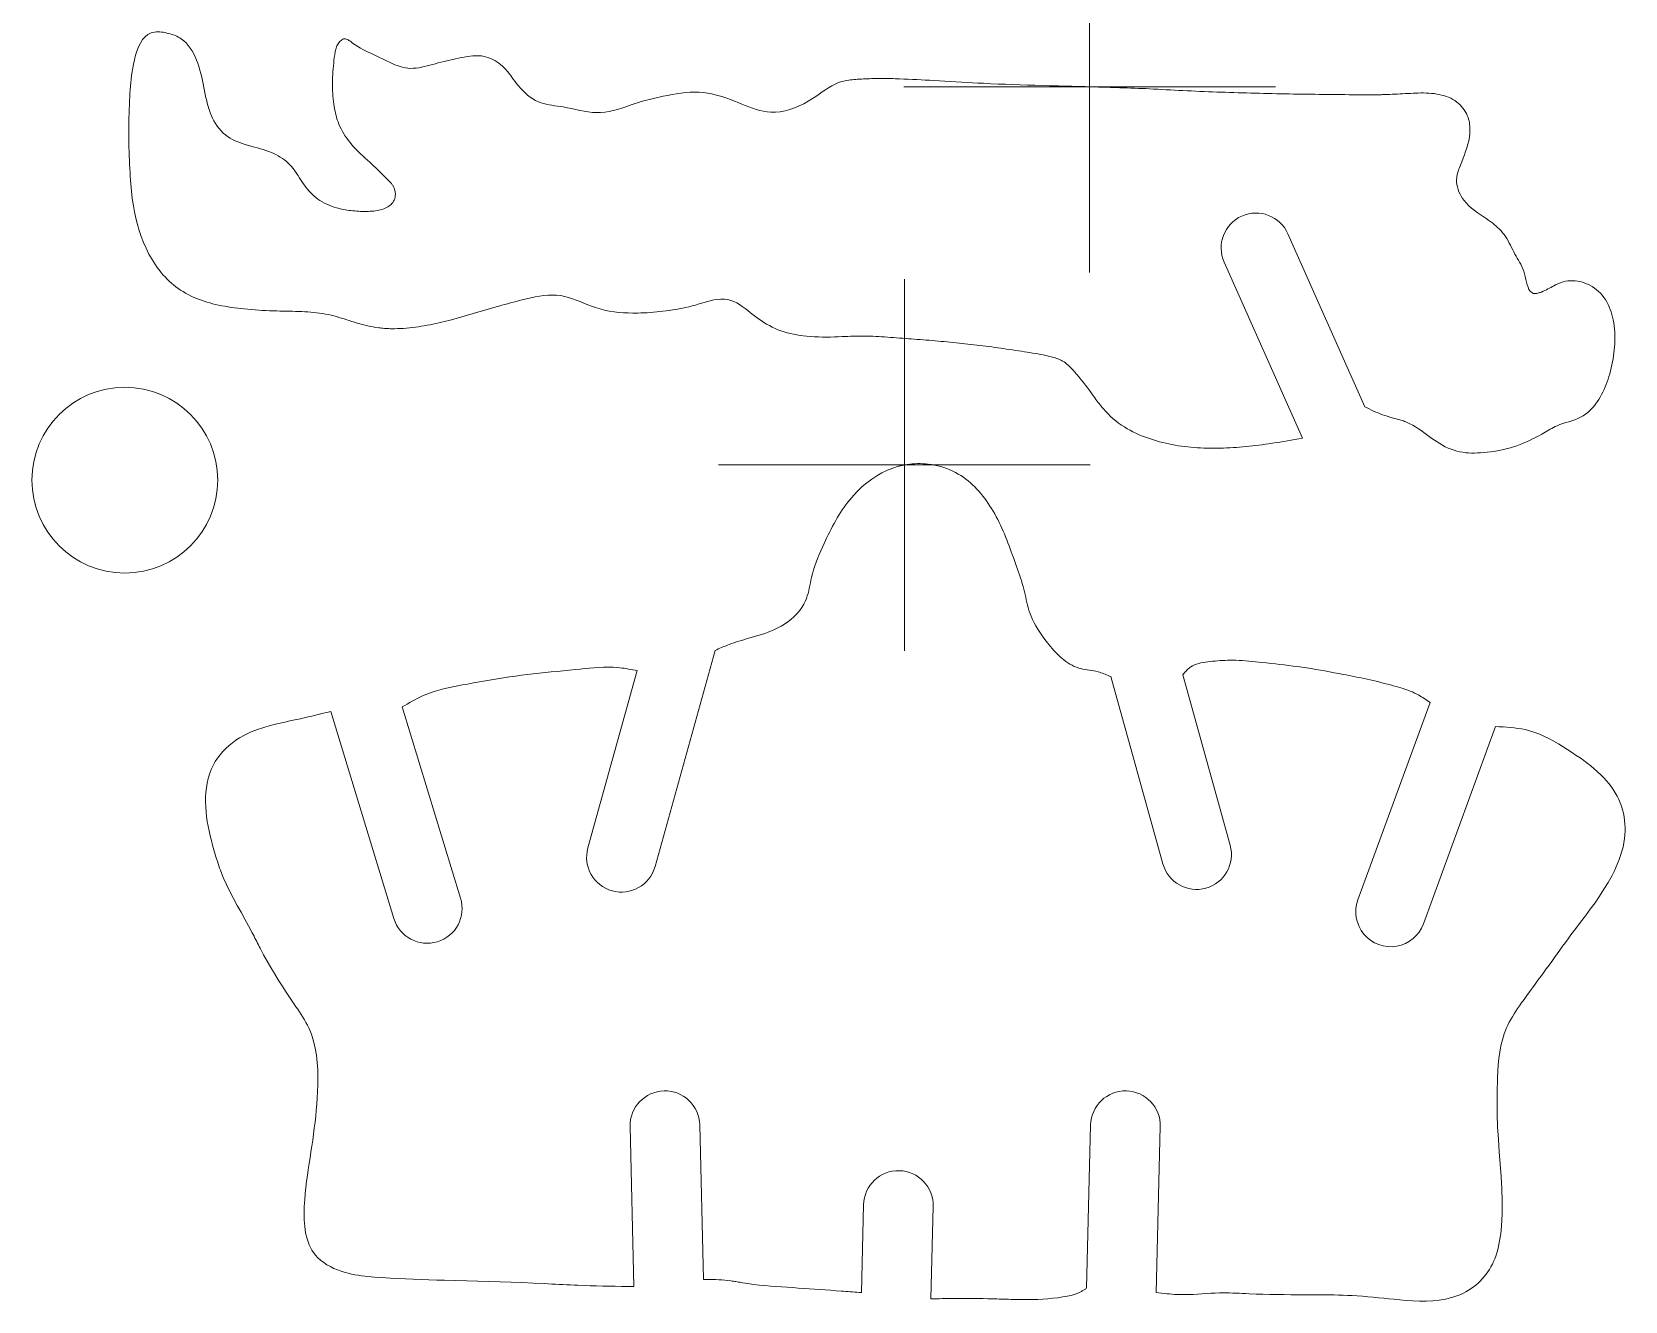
# Model space of a CAD drawing. Header units: millimetres. Extents: x -0.1 to 63, y 0 to 35.
# Drawn here: x 0.35 to 8.92, y 24.77 to 31.6 of the extents above; entities that cross this region are included whole.
import ezdxf

# ---------------------------------------------------------------- set-up
doc = ezdxf.new("R2010")
doc.units = ezdxf.units.MM
doc.header["$MEASUREMENT"] = 0
doc.header["$PDMODE"] = 2
for name, color, linetype, lineweight in [('layout3', 7, 'CONTINUOUS', 0), ('layout4', 7, 'CONTINUOUS', 0), ('screw', 7, 'CONTINUOUS', 0)]:
    doc.layers.add(name, color=color, linetype=linetype, lineweight=lineweight)

msp = doc.modelspace()

# ---------------------------------------------------------------- linework, layer by layer
at = {"layer": 'layout3', "color": 3, "linetype": 'CONTINUOUS'}
for p, q in [((3.7038, 27.1117), (4.0273, 28.2749)), ((3.3422, 27.2122), (3.6076, 28.1663)), ((6.4361, 27.1259), (6.1558, 28.1334)), ((6.7976, 27.2264), (6.5426, 28.1431)), ((2.2986, 26.8319), (1.9587, 27.9463)), ((2.6575, 26.9414), (2.3437, 27.9704)), ((7.4849, 26.932), (7.8728, 27.9938)), ((7.8374, 26.8033), (8.2253, 27.8651)), ((3.9441, 25.7218), (3.9646, 24.8904)), ((6.0468, 25.7218), (6.0251, 24.8433)), ((3.569, 25.7126), (3.5902, 24.8519)), ((6.4219, 25.7126), (6.3999, 24.82)), ((4.8251, 25.2927), (4.8134, 24.8196)), ((5.2002, 25.2834), (5.188, 24.7865))]:
    msp.add_line(p, q, dxfattribs=at)
for points in [[(4.0273, 28.2749), (4.0356, 28.2785), (4.0438, 28.2822), (4.0521, 28.2858), (4.0604, 28.2894), (4.0687, 28.2929), (4.077, 28.2964), (4.0854, 28.2998), (4.0938, 28.3031), (4.1022, 28.3063), (4.1151, 28.311), (4.1281, 28.3156), (4.1412, 28.3199), (4.1543, 28.324), (4.1675, 28.3281), (4.1807, 28.332), (4.1939, 28.3359), (4.2071, 28.3397), (4.2204, 28.3435), (4.2388, 28.3488), (4.2571, 28.3543), (4.2754, 28.3601), (4.2935, 28.3661), (4.3115, 28.3726), (4.3293, 28.3797), (4.3469, 28.3873), (4.3643, 28.3957), (4.3813, 28.4049), (4.3997, 28.4161), (4.4176, 28.4284), (4.4347, 28.4417), (4.451, 28.456), (4.4662, 28.4713), (4.4801, 28.4875), (4.4927, 28.5046), (4.5037, 28.5225), (4.513, 28.5412), (4.5183, 28.5543), (4.5228, 28.5678), (4.5267, 28.5815), (4.5301, 28.5954), (4.5332, 28.6094), (4.5361, 28.6235), (4.539, 28.6377), (4.5419, 28.6518), (4.545, 28.6659), (4.5504, 28.6871), (4.5564, 28.7081), (4.5632, 28.7289), (4.5705, 28.7494), (4.5783, 28.7698), (4.5865, 28.79), (4.5951, 28.8101), (4.604, 28.8301), (4.6131, 28.8499), (4.6204, 28.8656), (4.6278, 28.8812), (4.6354, 28.8968), (4.6431, 28.9122), (4.6509, 28.9276), (4.6589, 28.9429), (4.6671, 28.9581), (4.6756, 28.9731), (4.6842, 28.988), (4.6929, 29.0024), (4.7018, 29.0166), (4.7109, 29.0306), (4.7204, 29.0444), (4.7301, 29.0581), (4.7402, 29.0715), (4.7506, 29.0847), (4.7614, 29.0976), (4.7725, 29.1103), (4.7948, 29.1336), (4.8184, 29.1558), (4.8432, 29.1767), (4.8692, 29.1961), (4.8963, 29.2138), (4.9244, 29.2298), (4.9534, 29.2437), (4.9832, 29.2556), (5.0138, 29.2651), (5.0172, 29.266), (5.0207, 29.2669), (5.0242, 29.2678), (5.0277, 29.2686), (5.0312, 29.2694), (5.0347, 29.2702), (5.0382, 29.2709), (5.0417, 29.2716), (5.0452, 29.2723)], [(6.5426, 28.1431), (6.5471, 28.1483), (6.5516, 28.1535), (6.5561, 28.1586), (6.5607, 28.1636), (6.5654, 28.1684), (6.5702, 28.1731), (6.5752, 28.1775), (6.5803, 28.1817), (6.5856, 28.1855), (6.5956, 28.1916), (6.6061, 28.1967), (6.6172, 28.2009), (6.6286, 28.2044), (6.6404, 28.2073), (6.6525, 28.2096), (6.6647, 28.2115), (6.6769, 28.2131), (6.6892, 28.2146), (6.7029, 28.216), (6.7165, 28.2173), (6.73, 28.2185), (6.7434, 28.2195), (6.7568, 28.2204), (6.7702, 28.221), (6.7835, 28.2215), (6.7968, 28.2218), (6.8101, 28.2218), (6.8277, 28.2215), (6.8454, 28.2208), (6.863, 28.2198), (6.8807, 28.2186), (6.8985, 28.2171), (6.9162, 28.2154), (6.9339, 28.2136), (6.9517, 28.2117), (6.9694, 28.2098), (6.9934, 28.2072), (7.0173, 28.2046), (7.0412, 28.2019), (7.0651, 28.1992), (7.089, 28.1965), (7.1128, 28.1936), (7.1366, 28.1906), (7.1604, 28.1874), (7.1841, 28.1841), (7.2089, 28.1804), (7.2336, 28.1765), (7.2584, 28.1724), (7.2831, 28.1681), (7.3078, 28.1638), (7.3324, 28.1593), (7.3571, 28.1547), (7.3817, 28.15), (7.4064, 28.1454), (7.4225, 28.1423), (7.4387, 28.1391), (7.4548, 28.136), (7.4709, 28.1328), (7.4871, 28.1295), (7.5031, 28.1262), (7.5192, 28.1228), (7.5353, 28.1193), (7.5513, 28.1158), (7.5668, 28.1122), (7.5823, 28.1085), (7.5977, 28.1048), (7.6131, 28.1009), (7.6286, 28.097), (7.644, 28.0929), (7.6594, 28.0888), (7.6748, 28.0846), (7.6902, 28.0803), (7.703, 28.0766), (7.7157, 28.0729), (7.7284, 28.0689), (7.7411, 28.0648), (7.7536, 28.0604), (7.7659, 28.0558), (7.7781, 28.0508), (7.7901, 28.0453), (7.8019, 28.0395), (7.8101, 28.035), (7.8182, 28.0303), (7.8262, 28.0255), (7.8341, 28.0205), (7.8419, 28.0153), (7.8496, 28.01), (7.8574, 28.0047), (7.8651, 27.9992), (7.8728, 27.9938)], [(2.3437, 27.9704), (2.357, 27.9783), (2.3704, 27.9861), (2.3838, 27.9938), (2.3972, 28.0014), (2.4107, 28.0088), (2.4243, 28.0159), (2.4381, 28.0228), (2.4519, 28.0294), (2.466, 28.0355), (2.4901, 28.0451), (2.5147, 28.0536), (2.5397, 28.0611), (2.565, 28.0678), (2.5905, 28.0738), (2.6162, 28.0793), (2.6421, 28.0843), (2.668, 28.0891), (2.6939, 28.0938), (2.7263, 28.0995), (2.7586, 28.1052), (2.7909, 28.1107), (2.8231, 28.1162), (2.8554, 28.1215), (2.8876, 28.1266), (2.9198, 28.1315), (2.9521, 28.1362), (2.9843, 28.1405), (3.0164, 28.1445), (3.0486, 28.1483), (3.0808, 28.1518), (3.113, 28.1552), (3.1453, 28.1585), (3.1776, 28.1617), (3.2099, 28.1649), (3.2423, 28.1681), (3.2748, 28.1715), (3.3001, 28.1741), (3.3255, 28.1768), (3.3509, 28.1792), (3.3763, 28.1813), (3.4017, 28.183), (3.427, 28.184), (3.4523, 28.1843), (3.4775, 28.1838), (3.5027, 28.1822), (3.5144, 28.181), (3.5261, 28.1797), (3.5378, 28.1781), (3.5494, 28.1764), (3.5611, 28.1745), (3.5727, 28.1726), (3.5843, 28.1705), (3.596, 28.1684), (3.6076, 28.1663)], [(3.5902, 24.8519), (3.5566, 24.8524), (3.5231, 24.8529), (3.4895, 24.8535), (3.4559, 24.8541), (3.4224, 24.8549), (3.3888, 24.8557), (3.3552, 24.8567), (3.3217, 24.8578), (3.2882, 24.8591), (3.2681, 24.8599), (3.2481, 24.8608), (3.2281, 24.8618), (3.208, 24.8628), (3.188, 24.8638), (3.168, 24.8648), (3.148, 24.8658), (3.128, 24.8669), (3.1079, 24.8679), (3.0483, 24.8706), (2.9887, 24.8731), (2.929, 24.8753), (2.8694, 24.8774), (2.8097, 24.8793), (2.75, 24.8811), (2.6903, 24.8827), (2.6306, 24.8844), (2.5708, 24.886), (2.5289, 24.8872), (2.4869, 24.8885), (2.445, 24.8898), (2.4031, 24.8913), (2.3613, 24.8931), (2.3195, 24.8951), (2.2778, 24.8975), (2.2361, 24.9002), (2.1946, 24.9033), (2.1769, 24.9048), (2.1592, 24.9065), (2.1415, 24.9084), (2.1239, 24.9105), (2.1062, 24.9131), (2.0886, 24.916), (2.071, 24.9195), (2.0534, 24.9236), (2.0357, 24.9283), (2.0155, 24.9345), (1.9954, 24.9418), (1.9758, 24.95), (1.9566, 24.9592), (1.9383, 24.9695), (1.9208, 24.9809), (1.9045, 24.9933), (1.8894, 25.0068), (1.8759, 25.0215), (1.8572, 25.0479), (1.8425, 25.077), (1.8315, 25.1083), (1.8237, 25.1414), (1.8187, 25.1758), (1.8161, 25.2112), (1.8155, 25.2472), (1.8164, 25.2832), (1.8186, 25.3188), (1.8214, 25.3526), (1.8248, 25.3857), (1.8287, 25.4183), (1.8331, 25.4505), (1.8377, 25.4823), (1.8425, 25.5139), (1.8474, 25.5453), (1.8524, 25.5767), (1.8572, 25.6082), (1.8619, 25.6399), (1.8663, 25.6718), (1.8705, 25.7039), (1.8744, 25.7362), (1.8779, 25.7686), (1.8811, 25.8012), (1.8838, 25.834), (1.8861, 25.8669), (1.8879, 25.9001), (1.8894, 25.9397), (1.8898, 25.9793), (1.8889, 26.0189), (1.8864, 26.0582), (1.8821, 26.0971), (1.8756, 26.1354), (1.8667, 26.1728), (1.855, 26.2092), (1.8404, 26.2445), (1.8332, 26.2592), (1.8254, 26.2736), (1.8172, 26.2879), (1.8086, 26.302), (1.7997, 26.316), (1.7905, 26.3298), (1.7812, 26.3436), (1.7718, 26.3574), (1.7624, 26.3711), (1.7403, 26.4038), (1.7186, 26.4365), (1.6973, 26.4695), (1.6763, 26.5026), (1.6559, 26.5359), (1.6359, 26.5695), (1.6164, 26.6033), (1.5975, 26.6375), (1.5791, 26.672), (1.5744, 26.6812), (1.5697, 26.6904), (1.5649, 26.6996), (1.5603, 26.7088), (1.5556, 26.7181), (1.5509, 26.7273), (1.5461, 26.7365), (1.5414, 26.7457), (1.5366, 26.755), (1.5168, 26.7921), (1.4965, 26.8289), (1.476, 26.8657), (1.4557, 26.9026), (1.4356, 26.9395), (1.4163, 26.9768), (1.398, 27.0145), (1.3809, 27.0527), (1.3654, 27.0916), (1.361, 27.1036), (1.3567, 27.1157), (1.3527, 27.1279), (1.3487, 27.1401), (1.3448, 27.1524), (1.3411, 27.1647), (1.3374, 27.1771), (1.3339, 27.1895), (1.3303, 27.2018), (1.3234, 27.2271), (1.3167, 27.2524), (1.3104, 27.2777), (1.3045, 27.3032), (1.2993, 27.3288), (1.2948, 27.3546), (1.291, 27.3805), (1.2881, 27.4066), (1.2862, 27.433), (1.2854, 27.4585), (1.2857, 27.4842), (1.2872, 27.5098), (1.29, 27.5353), (1.2942, 27.5605), (1.2998, 27.5853), (1.307, 27.6096), (1.3159, 27.6333), (1.3265, 27.6562), (1.3377, 27.676), (1.3502, 27.6951), (1.3639, 27.7134), (1.3789, 27.7308), (1.3949, 27.7473), (1.4119, 27.7629), (1.4296, 27.7775), (1.4482, 27.7911), (1.4673, 27.8036), (1.4986, 27.8212), (1.531, 27.8364), (1.5644, 27.8494), (1.5985, 27.8606), (1.6332, 27.8705), (1.6684, 27.8792), (1.7038, 27.8873), (1.7393, 27.8949), (1.7747, 27.9026), (1.7954, 27.9072), (1.8159, 27.9118), (1.8365, 27.9166), (1.8569, 27.9214), (1.8773, 27.9263), (1.8977, 27.9313), (1.9181, 27.9363), (1.9384, 27.9413), (1.9587, 27.9463)], [(8.2253, 27.8651), (8.2454, 27.864), (8.2655, 27.8629), (8.2856, 27.8615), (8.3056, 27.8598), (8.3254, 27.8578), (8.3452, 27.8552), (8.3648, 27.8521), (8.3841, 27.8482), (8.4033, 27.8436), (8.4313, 27.8353), (8.4587, 27.8252), (8.4857, 27.8135), (8.5123, 27.8006), (8.5385, 27.7865), (8.5643, 27.7715), (8.5898, 27.7558), (8.615, 27.7395), (8.64, 27.723), (8.66, 27.7094), (8.6799, 27.6957), (8.6995, 27.6818), (8.7188, 27.6675), (8.7377, 27.6528), (8.7562, 27.6376), (8.7741, 27.6218), (8.7915, 27.6054), (8.8082, 27.5883), (8.8216, 27.5734), (8.8345, 27.5579), (8.8467, 27.5419), (8.8582, 27.5254), (8.869, 27.5084), (8.8789, 27.491), (8.888, 27.473), (8.896, 27.4547), (8.903, 27.4359), (8.9088, 27.4173), (8.9135, 27.3985), (8.9173, 27.3793), (8.92, 27.36), (8.9218, 27.3405), (8.9226, 27.321), (8.9224, 27.3014), (8.9213, 27.2819), (8.9194, 27.2625), (8.9158, 27.2394), (8.9111, 27.2166), (8.9053, 27.194), (8.8984, 27.1717), (8.8906, 27.1497), (8.882, 27.1279), (8.8727, 27.1065), (8.8627, 27.0853), (8.8521, 27.0644), (8.8311, 27.0264), (8.8087, 26.9893), (8.7851, 26.953), (8.7605, 26.9173), (8.7352, 26.8822), (8.7093, 26.8474), (8.6832, 26.8127), (8.6569, 26.7782), (8.6308, 26.7435), (8.6159, 26.7234), (8.601, 26.7032), (8.5863, 26.6829), (8.5716, 26.6626), (8.557, 26.6423), (8.5423, 26.622), (8.5277, 26.6017), (8.513, 26.5814), (8.4984, 26.5611), (8.4834, 26.5407), (8.4684, 26.5202), (8.4533, 26.4998), (8.4383, 26.4793), (8.4233, 26.4588), (8.4083, 26.4383), (8.3934, 26.4177), (8.3785, 26.397), (8.3637, 26.3761), (8.3538, 26.3619), (8.344, 26.3476), (8.3344, 26.3332), (8.325, 26.3186), (8.316, 26.3039), (8.3073, 26.2891), (8.2991, 26.274), (8.2914, 26.2587), (8.2843, 26.2432), (8.2721, 26.2119), (8.2622, 26.1798), (8.2543, 26.147), (8.2482, 26.1136), (8.2436, 26.0797), (8.2402, 26.0455), (8.2378, 26.0112), (8.2362, 25.9768), (8.235, 25.9425), (8.2345, 25.924), (8.2341, 25.9055), (8.2337, 25.8871), (8.2335, 25.8688), (8.2334, 25.8505), (8.2333, 25.8322), (8.2335, 25.8139), (8.2337, 25.7956), (8.2341, 25.7774), (8.2367, 25.7109), (8.2408, 25.6444), (8.2456, 25.5778), (8.2507, 25.5111), (8.2553, 25.4444), (8.2588, 25.3776), (8.2607, 25.3107), (8.2602, 25.2438), (8.2568, 25.1767), (8.2552, 25.1568), (8.2531, 25.1369), (8.2506, 25.117), (8.2475, 25.0973), (8.2438, 25.0777), (8.2394, 25.0583), (8.2342, 25.0391), (8.2282, 25.0202), (8.2213, 25.0015), (8.215, 24.9869), (8.2082, 24.9725), (8.2007, 24.9584), (8.1925, 24.9446), (8.1838, 24.9312), (8.1745, 24.9181), (8.1646, 24.9055), (8.1541, 24.8934), (8.143, 24.8818), (8.1314, 24.8707), (8.1193, 24.8602), (8.1067, 24.8503), (8.0937, 24.8409), (8.0802, 24.8322), (8.0664, 24.8241), (8.0523, 24.8166), (8.0379, 24.8097), (8.0232, 24.8036), (7.9904, 24.7924), (7.9567, 24.7841), (7.9223, 24.7785), (7.8874, 24.7751), (7.8521, 24.7737), (7.8165, 24.7739), (7.7808, 24.7754), (7.7451, 24.7779), (7.7096, 24.7809), (7.6807, 24.7836), (7.652, 24.7864), (7.6235, 24.7892), (7.595, 24.7921), (7.5667, 24.7948), (7.5383, 24.7974), (7.51, 24.7998), (7.4817, 24.8019), (7.4533, 24.8036), (7.4292, 24.8048), (7.405, 24.8057), (7.3808, 24.8064), (7.3566, 24.8069), (7.3323, 24.8073), (7.308, 24.8075), (7.2837, 24.8076), (7.2595, 24.8077), (7.2352, 24.8077), (7.1978, 24.8078), (7.1605, 24.808), (7.1232, 24.8082), (7.086, 24.8086), (7.0487, 24.8091), (7.0114, 24.8098), (6.9742, 24.8107), (6.9369, 24.8119), (6.8997, 24.8134), (6.882, 24.8141), (6.8643, 24.815), (6.8466, 24.8158), (6.8289, 24.8165), (6.8112, 24.8172), (6.7935, 24.8177), (6.7758, 24.818), (6.7581, 24.818), (6.7404, 24.8178), (6.7167, 24.8171), (6.6931, 24.8159), (6.6694, 24.8145), (6.6457, 24.8129), (6.622, 24.8114), (6.5983, 24.8101), (6.5746, 24.8092), (6.551, 24.8087), (6.5274, 24.8089), (6.5132, 24.8094), (6.499, 24.8102), (6.4849, 24.8112), (6.4707, 24.8123), (6.4565, 24.8137), (6.4424, 24.8151), (6.4282, 24.8167), (6.4141, 24.8184), (6.3999, 24.82)], [(4.8134, 24.8196), (4.8015, 24.8205), (4.7896, 24.8214), (4.7777, 24.8223), (4.7658, 24.8232), (4.7539, 24.8241), (4.742, 24.825), (4.73, 24.8259), (4.7181, 24.8268), (4.7062, 24.8276), (4.6772, 24.8298), (4.6482, 24.8319), (4.6192, 24.8341), (4.5902, 24.8362), (4.5611, 24.8382), (4.5321, 24.8403), (4.5031, 24.8423), (4.474, 24.8443), (4.445, 24.8462), (4.4147, 24.8482), (4.3844, 24.8502), (4.3541, 24.8524), (4.3238, 24.8547), (4.2935, 24.8574), (4.2634, 24.8604), (4.2332, 24.8639), (4.2032, 24.868), (4.1732, 24.8727), (4.1663, 24.8738), (4.1595, 24.875), (4.1526, 24.8762), (4.1458, 24.8774), (4.1389, 24.8786), (4.1321, 24.8797), (4.1252, 24.8808), (4.1184, 24.8819), (4.1115, 24.8829), (4.0953, 24.8849), (4.0791, 24.8865), (4.0628, 24.8877), (4.0465, 24.8886), (4.0301, 24.8893), (4.0138, 24.8897), (3.9974, 24.89), (3.981, 24.8903), (3.9646, 24.8904)], [(6.0251, 24.8433), (6.0218, 24.8411), (6.0185, 24.8389), (6.0152, 24.8367), (6.0119, 24.8345), (6.0085, 24.8324), (6.0052, 24.8303), (6.0018, 24.8283), (5.9983, 24.8264), (5.9949, 24.8245), (5.9849, 24.8195), (5.9746, 24.8151), (5.9641, 24.8113), (5.9534, 24.8079), (5.9426, 24.8049), (5.9316, 24.8023), (5.9205, 24.8), (5.9093, 24.7979), (5.8981, 24.796), (5.871, 24.792), (5.8439, 24.7888), (5.8169, 24.7863), (5.7898, 24.7844), (5.7627, 24.7831), (5.7357, 24.7822), (5.7086, 24.7819), (5.6815, 24.7819), (5.6545, 24.7822), (5.642, 24.7825), (5.6295, 24.7828), (5.6169, 24.7831), (5.6044, 24.7835), (5.5919, 24.7839), (5.5794, 24.7843), (5.5669, 24.7847), (5.5544, 24.7851), (5.5419, 24.7855), (5.5176, 24.7861), (5.4933, 24.7866), (5.469, 24.7871), (5.4447, 24.7874), (5.4203, 24.7876), (5.396, 24.7878), (5.3717, 24.7878), (5.3474, 24.7878), (5.3231, 24.7878), (5.3081, 24.7877), (5.2931, 24.7876), (5.2781, 24.7875), (5.2631, 24.7873), (5.248, 24.7872), (5.233, 24.787), (5.218, 24.7869), (5.203, 24.7867), (5.188, 24.7865)]]:
    msp.add_lwpolyline(points, dxfattribs=at)
at = {"layer": 'layout3', "color": 5, "linetype": 'CONTINUOUS'}
msp.add_lwpolyline([(5.0452, 29.2723), (5.0593, 29.2747), (5.0734, 29.2766), (5.0877, 29.278), (5.1019, 29.2789), (5.1162, 29.2794), (5.1305, 29.2794), (5.1448, 29.2789), (5.1591, 29.278), (5.1733, 29.2766), (5.1904, 29.2742), (5.2074, 29.2712), (5.2243, 29.2675), (5.241, 29.2631), (5.2575, 29.2581), (5.2738, 29.2523), (5.2898, 29.2459), (5.3055, 29.2389), (5.3208, 29.2311), (5.3349, 29.2232), (5.3486, 29.2148), (5.3621, 29.2059), (5.3751, 29.1964), (5.3879, 29.1865), (5.4002, 29.1761), (5.4122, 29.1653), (5.4239, 29.1541), (5.4351, 29.1426), (5.4463, 29.1304), (5.457, 29.1179), (5.4674, 29.1051), (5.4774, 29.092), (5.4871, 29.0787), (5.4964, 29.0651), (5.5054, 29.0513), (5.5142, 29.0374), (5.5226, 29.0232), (5.5311, 29.0084), (5.5393, 28.9935), (5.5472, 28.9784), (5.5549, 28.9632), (5.5623, 28.9478), (5.5695, 28.9324), (5.5764, 28.9168), (5.5832, 28.9012), (5.5897, 28.8854), (5.596, 28.8696), (5.6021, 28.8537), (5.6081, 28.8378), (5.614, 28.8218), (5.6198, 28.8057), (5.6255, 28.7897), (5.6312, 28.7736), (5.6369, 28.7575), (5.6426, 28.7415), (5.6481, 28.7262), (5.6535, 28.711), (5.6589, 28.6958), (5.6642, 28.6805), (5.6693, 28.6652), (5.6743, 28.6498), (5.6791, 28.6344), (5.6835, 28.6189), (5.6877, 28.6033), (5.6911, 28.5892), (5.6944, 28.575), (5.6975, 28.5608), (5.7007, 28.5467), (5.7039, 28.5325), (5.7073, 28.5185), (5.711, 28.5045), (5.715, 28.4907), (5.7196, 28.477), (5.7265, 28.4588), (5.7344, 28.4409), (5.7431, 28.4234), (5.7525, 28.4062), (5.7626, 28.3893), (5.7732, 28.3727), (5.7843, 28.3564), (5.7958, 28.3404), (5.8076, 28.3246), (5.8154, 28.3145), (5.8232, 28.3046), (5.8311, 28.2948), (5.8393, 28.2852), (5.8476, 28.2757), (5.8561, 28.2664), (5.8649, 28.2573), (5.8739, 28.2485), (5.8832, 28.2398), (5.8931, 28.2313), (5.9033, 28.223), (5.9138, 28.2151), (5.9246, 28.2077), (5.9357, 28.2008), (5.9471, 28.1945), (5.9587, 28.1888), (5.9706, 28.1838), (5.9828, 28.1796), (5.9941, 28.1765), (6.0055, 28.1739), (6.0171, 28.1717), (6.0287, 28.1698), (6.0404, 28.168), (6.0521, 28.1662), (6.0637, 28.1642), (6.0753, 28.162), (6.0867, 28.1593), (6.0946, 28.1571), (6.1024, 28.1547), (6.1101, 28.1521), (6.1178, 28.1492), (6.1255, 28.1463), (6.1331, 28.1431), (6.1407, 28.1399), (6.1483, 28.1367), (6.1558, 28.1334)], dxfattribs=at)
at = {"layer": 'layout3', "color": 3, "linetype": 'CONTINUOUS'}
for centre, start, end in [((3.523, 27.162), 164.45632, 344.45632), ((6.6168, 27.1761), 195.54368, 375.54368), ((2.4781, 26.8867), 196.96171, 376.96171), ((7.6612, 26.8677), 159.9343, 339.9343), ((3.7565, 25.7172), 1.41308, 181.41308), ((6.2344, 25.7172), 358.58692, 538.58692), ((5.0127, 25.288), 358.58692, 538.58692)]:
    msp.add_arc(centre, 0.1876, start, end, dxfattribs=at)
at = {"layer": 'layout3', "color": 5, "linetype": 'CONTINUOUS'}
msp.add_point((5.0452, 29.2723), dxfattribs=at)
at = {"layer": 'layout4', "color": 121, "linetype": 'CONTINUOUS'}
for p, q in [((7.108, 30.5162), (7.5224, 29.5847)), ((6.7652, 30.3637), (7.1866, 29.4164))]:
    msp.add_line(p, q, dxfattribs=at)
at = {"layer": 'layout4', "color": 6, "linetype": 'CONTINUOUS'}
msp.add_lwpolyline([(6.0412, 31.3068), (6.0172, 31.3074), (5.9933, 31.3081), (5.9694, 31.3087), (5.9455, 31.3093), (5.9216, 31.31), (5.8976, 31.3106), (5.8737, 31.3113), (5.8498, 31.3119), (5.8259, 31.3126), (5.7863, 31.3137), (5.7467, 31.3148), (5.7072, 31.316), (5.6676, 31.3173), (5.628, 31.3187), (5.5885, 31.3201), (5.5489, 31.3217), (5.5094, 31.3234), (5.4698, 31.3253), (5.4403, 31.3267), (5.4107, 31.3283), (5.3811, 31.3299), (5.3516, 31.3316), (5.322, 31.3333), (5.2925, 31.3351), (5.2629, 31.3368), (5.2333, 31.3385), (5.2038, 31.3403), (5.1807, 31.3416), (5.1576, 31.3429), (5.1345, 31.3442), (5.1113, 31.3454), (5.0882, 31.3465), (5.0651, 31.3476), (5.0419, 31.3486), (5.0188, 31.3494), (4.9956, 31.3502), (4.9839, 31.3505), (4.9722, 31.3508), (4.9605, 31.351), (4.9488, 31.3512), (4.9371, 31.3514), (4.9254, 31.3514), (4.9138, 31.3514), (4.9021, 31.3513), (4.8904, 31.3512), (4.8796, 31.3509), (4.8688, 31.3506), (4.858, 31.3503), (4.8471, 31.3498), (4.8363, 31.3493), (4.8254, 31.3488), (4.8146, 31.3482), (4.8037, 31.3476), (4.7927, 31.3469), (4.7832, 31.3463), (4.7737, 31.3456), (4.7642, 31.3448), (4.7547, 31.3438), (4.7453, 31.3427), (4.736, 31.3413), (4.7267, 31.3396), (4.7176, 31.3377), (4.7086, 31.3353), (4.6899, 31.329), (4.6718, 31.3211), (4.6542, 31.3119), (4.6369, 31.3015), (4.6199, 31.2904), (4.603, 31.2788), (4.586, 31.2669), (4.5688, 31.255), (4.5513, 31.2433), (4.5279, 31.2289), (4.5039, 31.2156), (4.4793, 31.2036), (4.4543, 31.1931), (4.4289, 31.1843), (4.4033, 31.1774), (4.3775, 31.1726), (4.3517, 31.1701), (4.326, 31.1701), (4.3062, 31.172), (4.2866, 31.1752), (4.267, 31.1797), (4.2474, 31.1852), (4.228, 31.1916), (4.2086, 31.1986), (4.1892, 31.206), (4.1698, 31.2137), (4.1505, 31.2215), (4.1301, 31.2297), (4.1096, 31.2375), (4.0891, 31.245), (4.0686, 31.252), (4.0479, 31.2584), (4.0273, 31.264), (4.0065, 31.2689), (3.9855, 31.2727), (3.9645, 31.2756), (3.9405, 31.2774), (3.9164, 31.2778), (3.8922, 31.277), (3.8679, 31.2752), (3.8436, 31.2725), (3.8193, 31.269), (3.7951, 31.265), (3.7709, 31.2604), (3.7469, 31.2556), (3.732, 31.2525), (3.7172, 31.2493), (3.7025, 31.2459), (3.6877, 31.2425), (3.6731, 31.2389), (3.6584, 31.2351), (3.6438, 31.2311), (3.6293, 31.2269), (3.6147, 31.2224), (3.592, 31.215), (3.5694, 31.2072), (3.5468, 31.1994), (3.5241, 31.1917), (3.5014, 31.1846), (3.4787, 31.1784), (3.456, 31.1732), (3.4332, 31.1695), (3.4103, 31.1675), (3.3883, 31.1675), (3.3662, 31.169), (3.344, 31.1718), (3.3217, 31.1755), (3.2994, 31.18), (3.2769, 31.1848), (3.2544, 31.1897), (3.2317, 31.1943), (3.2089, 31.1984), (3.1937, 31.2007), (3.1785, 31.2029), (3.1633, 31.2049), (3.1482, 31.2071), (3.1333, 31.2096), (3.1186, 31.2125), (3.1042, 31.216), (3.09, 31.2203), (3.0763, 31.2255), (3.0608, 31.2328), (3.046, 31.2414), (3.0316, 31.2512), (3.0178, 31.2621), (3.0046, 31.2738), (2.9918, 31.2863), (2.9796, 31.2994), (2.9679, 31.313), (2.9567, 31.3268), (2.9486, 31.3374), (2.9407, 31.3479), (2.9329, 31.3585), (2.925, 31.3689), (2.9171, 31.3792), (2.9089, 31.3893), (2.9005, 31.3991), (2.8916, 31.4086), (2.8822, 31.4177), (2.8729, 31.4258), (2.8631, 31.4335), (2.8529, 31.4407), (2.8423, 31.4473), (2.8313, 31.4532), (2.82, 31.4585), (2.8085, 31.4631), (2.7968, 31.4669), (2.7849, 31.4699), (2.7698, 31.4725), (2.7545, 31.4738), (2.7391, 31.474), (2.7237, 31.4732), (2.7082, 31.4717), (2.6927, 31.4695), (2.6772, 31.4668), (2.6618, 31.4638), (2.6465, 31.4605), (2.6307, 31.4571), (2.6151, 31.4535), (2.5995, 31.4499), (2.584, 31.4462), (2.5685, 31.4424), (2.553, 31.4386), (2.5375, 31.4347), (2.522, 31.4306), (2.5063, 31.4265), (2.4916, 31.4226), (2.4769, 31.4188), (2.462, 31.4152), (2.4472, 31.4119), (2.4323, 31.4092), (2.4175, 31.4072), (2.4027, 31.406), (2.3879, 31.4057), (2.3732, 31.4066), (2.3615, 31.4082), (2.3499, 31.4105), (2.3384, 31.4135), (2.3269, 31.417), (2.3156, 31.4211), (2.3043, 31.4255), (2.293, 31.4303), (2.2819, 31.4354), (2.2709, 31.4406), (2.2632, 31.4443), (2.2556, 31.4481), (2.248, 31.4518), (2.2404, 31.4556), (2.2329, 31.4593), (2.2254, 31.463), (2.2179, 31.4667), (2.2105, 31.4703), (2.203, 31.4739), (2.1888, 31.4804), (2.1746, 31.4868), (2.1605, 31.4933), (2.1463, 31.4999), (2.1322, 31.5069), (2.1181, 31.5145), (2.1039, 31.5228), (2.0898, 31.5319), (2.0756, 31.5422), (2.0709, 31.5459), (2.0661, 31.5496), (2.0613, 31.5532), (2.0566, 31.5565), (2.0518, 31.5594), (2.047, 31.5619), (2.0423, 31.5637), (2.0375, 31.5648), (2.0328, 31.5649), (2.028, 31.5641), (2.0232, 31.5622), (2.0185, 31.5596), (2.014, 31.5562), (2.0096, 31.5522), (2.0055, 31.5478), (2.0017, 31.543), (1.9982, 31.5379), (1.9951, 31.5327), (1.992, 31.5267), (1.9894, 31.5208), (1.9873, 31.5148), (1.9855, 31.5088), (1.984, 31.5028), (1.9828, 31.4968), (1.9817, 31.4907), (1.9808, 31.4847), (1.98, 31.4786), (1.9781, 31.4639), (1.9763, 31.4491), (1.9747, 31.4343), (1.9732, 31.4194), (1.9718, 31.4044), (1.9707, 31.3894), (1.9697, 31.3743), (1.969, 31.3593), (1.9685, 31.3442), (1.9682, 31.3295), (1.9682, 31.3148), (1.9684, 31.3002), (1.9688, 31.2855), (1.9696, 31.2709), (1.9706, 31.2563), (1.9719, 31.2417), (1.9735, 31.2271), (1.9754, 31.2125), (1.9773, 31.2004), (1.9794, 31.1884), (1.9817, 31.1764), (1.9844, 31.1645), (1.9873, 31.1526), (1.9906, 31.1409), (1.9942, 31.1292), (1.9982, 31.1177), (2.0026, 31.1063), (2.0084, 31.0929), (2.0148, 31.0797), (2.0217, 31.0668), (2.0291, 31.0541), (2.0369, 31.0417), (2.0452, 31.0296), (2.0539, 31.0177), (2.063, 31.0062), (2.0724, 30.9949), (2.0837, 30.9823), (2.0952, 30.97), (2.1071, 30.958), (2.1192, 30.9462), (2.1315, 30.9347), (2.1439, 30.9232), (2.1563, 30.9118), (2.1688, 30.9005), (2.1812, 30.889), (2.1914, 30.8795), (2.2016, 30.87), (2.2116, 30.8603), (2.2216, 30.8506), (2.2316, 30.8408), (2.2415, 30.831), (2.2514, 30.8212), (2.2612, 30.8113), (2.271, 30.8013), (2.2738, 30.7984), (2.2766, 30.7954), (2.2794, 30.7925), (2.2822, 30.7894), (2.2848, 30.7864), (2.2874, 30.7832), (2.2898, 30.7799), (2.2921, 30.7766), (2.2943, 30.7731), (2.2983, 30.7654), (2.3015, 30.7571), (2.3039, 30.7486), (2.3056, 30.7398), (2.3063, 30.7309), (2.3062, 30.7221), (2.3051, 30.7134), (2.3031, 30.7049), (2.3001, 30.6969), (2.2967, 30.6906), (2.2928, 30.6846), (2.2882, 30.6791), (2.2831, 30.6739), (2.2776, 30.6691), (2.2717, 30.6646), (2.2655, 30.6606), (2.259, 30.6569), (2.2524, 30.6536), (2.2438, 30.6499), (2.235, 30.6468), (2.2261, 30.6442), (2.2172, 30.6421), (2.2081, 30.6404), (2.199, 30.639), (2.1898, 30.638), (2.1806, 30.6372), (2.1713, 30.6367), (2.1608, 30.6363), (2.1503, 30.636), (2.1398, 30.636), (2.1294, 30.6362), (2.1189, 30.6365), (2.1084, 30.637), (2.098, 30.6377), (2.0875, 30.6385), (2.0771, 30.6396), (2.0673, 30.6406), (2.0575, 30.6419), (2.0478, 30.6433), (2.038, 30.6448), (2.0283, 30.6466), (2.0187, 30.6485), (2.009, 30.6506), (1.9994, 30.653), (1.9899, 30.6556), (1.9764, 30.6597), (1.9631, 30.6642), (1.95, 30.6693), (1.9371, 30.6749), (1.9245, 30.6811), (1.9122, 30.6878), (1.9002, 30.695), (1.8887, 30.7028), (1.8777, 30.7113), (1.8681, 30.7195), (1.8589, 30.7282), (1.85, 30.7372), (1.8415, 30.7467), (1.8333, 30.7565), (1.8254, 30.7665), (1.8178, 30.7769), (1.8104, 30.7873), (1.8032, 30.798), (1.7965, 30.8083), (1.7898, 30.8187), (1.7831, 30.829), (1.7764, 30.8393), (1.7696, 30.8494), (1.7625, 30.8593), (1.7552, 30.869), (1.7474, 30.8784), (1.7393, 30.8873), (1.7299, 30.8966), (1.72, 30.9054), (1.7096, 30.9137), (1.6987, 30.9215), (1.6875, 30.9288), (1.6759, 30.9356), (1.6641, 30.9419), (1.652, 30.9478), (1.6398, 30.9531), (1.625, 30.9589), (1.6101, 30.9642), (1.5951, 30.969), (1.58, 30.9734), (1.5647, 30.9777), (1.5495, 30.9819), (1.5341, 30.986), (1.5188, 30.9903), (1.5034, 30.9949), (1.4885, 30.9997), (1.4737, 31.0049), (1.4591, 31.0105), (1.4447, 31.0167), (1.4308, 31.0235), (1.4172, 31.0309), (1.4042, 31.0391), (1.3918, 31.048), (1.3802, 31.0578), (1.3686, 31.0692), (1.3579, 31.0815), (1.348, 31.0947), (1.3389, 31.1085), (1.3306, 31.1229), (1.3231, 31.1379), (1.3162, 31.1532), (1.3101, 31.1687), (1.3045, 31.1845), (1.3016, 31.1935), (1.2989, 31.2025), (1.2964, 31.2115), (1.294, 31.2205), (1.2917, 31.2296), (1.2896, 31.2386), (1.2875, 31.2477), (1.2856, 31.2568), (1.2837, 31.2658), (1.2799, 31.2845), (1.2763, 31.3032), (1.2726, 31.3219), (1.2688, 31.3406), (1.2647, 31.3593), (1.2603, 31.378), (1.2553, 31.3966), (1.2498, 31.4153), (1.2435, 31.4339), (1.237, 31.4508), (1.2297, 31.4676), (1.2216, 31.484), (1.2127, 31.4999), (1.2028, 31.515), (1.1921, 31.5293), (1.1804, 31.5424), (1.1678, 31.5544), (1.1541, 31.5649), (1.1465, 31.5698), (1.1386, 31.5743), (1.1305, 31.5784), (1.1221, 31.5821), (1.1135, 31.5855), (1.1047, 31.5885), (1.0957, 31.5913), (1.0866, 31.5938), (1.0772, 31.596), (1.0676, 31.598), (1.058, 31.5997), (1.0483, 31.601), (1.0386, 31.6018), (1.0291, 31.6022), (1.0197, 31.602), (1.0106, 31.6011), (1.0018, 31.5995), (0.9934, 31.5972), (0.9755, 31.5887), (0.9599, 31.5763), (0.9463, 31.5605), (0.9345, 31.5421), (0.9244, 31.5214), (0.9157, 31.4992), (0.9084, 31.476), (0.9023, 31.4524), (0.8972, 31.429), (0.8932, 31.4081), (0.8898, 31.3878), (0.887, 31.368), (0.8847, 31.3485), (0.8827, 31.3292), (0.8811, 31.3102), (0.8797, 31.2912), (0.8786, 31.2723), (0.8776, 31.2532), (0.8765, 31.2311), (0.8755, 31.2087), (0.8746, 31.1862), (0.8738, 31.1635), (0.8731, 31.1408), (0.8726, 31.1179), (0.8723, 31.0951), (0.8721, 31.0722), (0.872, 31.0493), (0.8722, 31.0265), (0.8725, 31.0037), (0.873, 30.9809), (0.8737, 30.9581), (0.8745, 30.9354), (0.8754, 30.9128), (0.8765, 30.8901), (0.8777, 30.8674), (0.879, 30.8448), (0.8803, 30.825), (0.8816, 30.8052), (0.8831, 30.7855), (0.8848, 30.7657), (0.8867, 30.7459), (0.8888, 30.7262), (0.8913, 30.7065), (0.894, 30.6868), (0.897, 30.6671), (0.9031, 30.6333), (0.9104, 30.5998), (0.9188, 30.5665), (0.9285, 30.5335), (0.9395, 30.501), (0.9519, 30.4691), (0.9657, 30.4377), (0.981, 30.4071), (0.9977, 30.3772), (1.0065, 30.363), (1.0157, 30.349), (1.0252, 30.3352), (1.0351, 30.3217), (1.0455, 30.3086), (1.0562, 30.2958), (1.0674, 30.2834), (1.079, 30.2714), (1.091, 30.2598), (1.1024, 30.2496), (1.1142, 30.2398), (1.1262, 30.2304), (1.1386, 30.2214), (1.1513, 30.2128), (1.1642, 30.2046), (1.1774, 30.1968), (1.1909, 30.1894), (1.2045, 30.1825), (1.2188, 30.1757), (1.2333, 30.1695), (1.2479, 30.1636), (1.2627, 30.1581), (1.2777, 30.153), (1.2927, 30.1483), (1.3079, 30.1439), (1.3232, 30.1399), (1.3385, 30.1361), (1.3555, 30.1323), (1.3725, 30.1288), (1.3896, 30.1257), (1.4068, 30.1228), (1.424, 30.1201), (1.4412, 30.1177), (1.4585, 30.1156), (1.4758, 30.1136), (1.4931, 30.1117), (1.5126, 30.1098), (1.5321, 30.1081), (1.5516, 30.1066), (1.5711, 30.1052), (1.5906, 30.104), (1.6101, 30.1029), (1.6296, 30.102), (1.6491, 30.1013), (1.6686, 30.1006), (1.6854, 30.1002), (1.7021, 30.0998), (1.7188, 30.0994), (1.7356, 30.0991), (1.7523, 30.0987), (1.7691, 30.0983), (1.7858, 30.0977), (1.8026, 30.0971), (1.8193, 30.0962), (1.8352, 30.0953), (1.8511, 30.0941), (1.867, 30.0927), (1.8828, 30.091), (1.8986, 30.0891), (1.9143, 30.0868), (1.93, 30.0841), (1.9456, 30.0811), (1.961, 30.0777), (1.9751, 30.0742), (1.9891, 30.0704), (2.003, 30.0664), (2.0169, 30.0621), (2.0308, 30.0577), (2.0446, 30.0532), (2.0585, 30.0488), (2.0723, 30.0443), (2.0862, 30.04), (2.1005, 30.0357), (2.1149, 30.0316), (2.1292, 30.0277), (2.1437, 30.024), (2.1582, 30.0206), (2.1727, 30.0175), (2.1873, 30.0147), (2.202, 30.0122), (2.2167, 30.0101), (2.2244, 30.0092), (2.2321, 30.0084), (2.2398, 30.0076), (2.2475, 30.007), (2.2552, 30.0064), (2.2629, 30.006), (2.2707, 30.0057), (2.2784, 30.0054), (2.2861, 30.0052), (2.3022, 30.0052), (2.3182, 30.0055), (2.3343, 30.0062), (2.3503, 30.0071), (2.3664, 30.0084), (2.3824, 30.01), (2.3984, 30.0118), (2.4143, 30.0138), (2.4303, 30.0161), (2.446, 30.0185), (2.4617, 30.0211), (2.4774, 30.0238), (2.4931, 30.0268), (2.5087, 30.0299), (2.5243, 30.0331), (2.5398, 30.0365), (2.5553, 30.0401), (2.5708, 30.0437), (2.602, 30.0515), (2.633, 30.0598), (2.664, 30.0684), (2.6949, 30.0773), (2.7257, 30.0863), (2.7564, 30.0955), (2.7871, 30.1047), (2.8178, 30.1137), (2.8485, 30.1226), (2.864, 30.127), (2.8795, 30.1313), (2.895, 30.1356), (2.9105, 30.1398), (2.9261, 30.144), (2.9417, 30.1481), (2.9574, 30.1522), (2.9732, 30.1562), (2.9891, 30.1602), (3.012, 30.1658), (3.0351, 30.1712), (3.0582, 30.176), (3.0814, 30.1802), (3.1046, 30.1834), (3.1277, 30.1856), (3.1507, 30.1864), (3.1735, 30.1856), (3.196, 30.1831), (3.2172, 30.179), (3.2381, 30.1734), (3.2588, 30.1667), (3.2795, 30.1591), (3.3001, 30.1509), (3.3207, 30.1425), (3.3413, 30.1342), (3.3621, 30.1261), (3.383, 30.1188), (3.4076, 30.1114), (3.4324, 30.1053), (3.4575, 30.1002), (3.4827, 30.0963), (3.5081, 30.0933), (3.5337, 30.0912), (3.5593, 30.0899), (3.5849, 30.0894), (3.6106, 30.0895), (3.6276, 30.0899), (3.6446, 30.0905), (3.6616, 30.0914), (3.6786, 30.0925), (3.6955, 30.0938), (3.7124, 30.0954), (3.7292, 30.0971), (3.7459, 30.099), (3.7626, 30.101), (3.7803, 30.1034), (3.7979, 30.106), (3.8155, 30.1089), (3.8331, 30.112), (3.8506, 30.1154), (3.8683, 30.1191), (3.886, 30.1232), (3.9038, 30.1277), (3.9217, 30.1326), (3.9412, 30.1383), (3.9609, 30.1443), (3.9806, 30.15), (4.0003, 30.1553), (4.0198, 30.1597), (4.0391, 30.1629), (4.0582, 30.1646), (4.0769, 30.1644), (4.0952, 30.1619), (4.1114, 30.1576), (4.1272, 30.1514), (4.1428, 30.1436), (4.1581, 30.1346), (4.1731, 30.1245), (4.188, 30.1137), (4.2028, 30.1024), (4.2174, 30.091), (4.2321, 30.0796), (4.2463, 30.0689), (4.2606, 30.0586), (4.2749, 30.0486), (4.2893, 30.0392), (4.304, 30.0302), (4.3188, 30.0217), (4.3338, 30.0138), (4.3491, 30.0065), (4.3647, 29.9998), (4.3809, 29.9936), (4.3975, 29.9881), (4.4143, 29.9832), (4.4314, 29.9788), (4.4486, 29.9751), (4.466, 29.9718), (4.4835, 29.9691), (4.5011, 29.9667), (4.5187, 29.9648), (4.5401, 29.963), (4.5615, 29.9617), (4.5829, 29.9609), (4.6042, 29.9605), (4.6256, 29.9604), (4.6469, 29.9606), (4.6683, 29.9611), (4.6896, 29.9617), (4.711, 29.9625), (4.7257, 29.9631), (4.7404, 29.9637), (4.7551, 29.9643), (4.7698, 29.9648), (4.7845, 29.9653), (4.7991, 29.9657), (4.8138, 29.9659), (4.8285, 29.9659), (4.8432, 29.9658), (4.8591, 29.9654), (4.875, 29.9648), (4.8909, 29.964), (4.9068, 29.9631), (4.9227, 29.962), (4.9386, 29.9608), (4.9545, 29.9596), (4.9704, 29.9583), (4.9863, 29.9571), (5.0023, 29.9559), (5.0183, 29.9547), (5.0343, 29.9536), (5.0503, 29.9524), (5.0663, 29.9513), (5.0823, 29.9502), (5.0983, 29.9491), (5.1143, 29.9479), (5.1303, 29.9467), (5.1463, 29.9454), (5.1624, 29.9442), (5.1784, 29.9428), (5.1945, 29.9415), (5.2105, 29.94), (5.2266, 29.9386), (5.2426, 29.9371), (5.2586, 29.9356), (5.2747, 29.9341), (5.2907, 29.9325), (5.3068, 29.9309), (5.3229, 29.9293), (5.3389, 29.9276), (5.3549, 29.9259), (5.371, 29.9242), (5.387, 29.9225), (5.4031, 29.9207), (5.4191, 29.9188), (5.4351, 29.917), (5.4511, 29.9151), (5.4671, 29.9131), (5.4831, 29.9111), (5.4991, 29.9091), (5.5151, 29.907), (5.5311, 29.9049), (5.5471, 29.9027), (5.5631, 29.9005), (5.579, 29.8982), (5.5949, 29.8959), (5.6108, 29.8935), (5.6267, 29.8911), (5.6426, 29.8887), (5.6585, 29.8862), (5.6744, 29.8837), (5.6903, 29.8812), (5.7062, 29.8787), (5.7205, 29.8764), (5.7348, 29.8741), (5.7491, 29.8717), (5.7634, 29.8692), (5.7776, 29.8666), (5.7919, 29.8638), (5.8061, 29.8608), (5.8204, 29.8575), (5.8346, 29.854), (5.8417, 29.8522), (5.8488, 29.8502), (5.8559, 29.8481), (5.8629, 29.8458), (5.8698, 29.8433), (5.8766, 29.8407), (5.8833, 29.8378), (5.8898, 29.8346), (5.8962, 29.8312), (5.9043, 29.8262), (5.912, 29.8208), (5.9196, 29.815), (5.9268, 29.8087), (5.9339, 29.8022), (5.9407, 29.7954), (5.9474, 29.7884), (5.954, 29.7812), (5.9604, 29.774), (5.9728, 29.7595), (5.985, 29.745), (5.9968, 29.7303), (6.0084, 29.7155), (6.0198, 29.7006), (6.0311, 29.6856), (6.0422, 29.6705), (6.0533, 29.6554), (6.0644, 29.6402), (6.0698, 29.6327), (6.0753, 29.6251), (6.0808, 29.6176), (6.0864, 29.6102), (6.092, 29.6027), (6.0977, 29.5954), (6.1035, 29.5881), (6.1094, 29.5808), (6.1155, 29.5737), (6.1279, 29.5599), (6.1409, 29.5464), (6.1544, 29.5335), (6.1683, 29.5211), (6.1827, 29.5091), (6.1975, 29.4977), (6.2128, 29.4869), (6.2284, 29.4766), (6.2443, 29.4668), (6.2591, 29.4585), (6.2742, 29.4506), (6.2895, 29.4431), (6.3051, 29.4361), (6.3208, 29.4295), (6.3366, 29.4233), (6.3527, 29.4175), (6.3688, 29.412), (6.385, 29.4068), (6.4014, 29.4019), (6.4179, 29.3973), (6.4345, 29.3931), (6.4511, 29.3891), (6.4678, 29.3854), (6.4845, 29.382), (6.5013, 29.3788), (6.5182, 29.376), (6.535, 29.3735), (6.5522, 29.3712), (6.5695, 29.3692), (6.5868, 29.3674), (6.6041, 29.3659), (6.6214, 29.3647), (6.6387, 29.3637), (6.6561, 29.363), (6.6734, 29.3624), (6.6908, 29.3621), (6.7083, 29.362), (6.7259, 29.3621), (6.7434, 29.3624), (6.7609, 29.3629), (6.7785, 29.3635), (6.796, 29.3644), (6.8135, 29.3654), (6.831, 29.3666), (6.8485, 29.3679), (6.8659, 29.3694), (6.8832, 29.371), (6.9006, 29.3728), (6.9179, 29.3747), (6.9353, 29.3767), (6.9526, 29.3789), (6.9699, 29.3811), (6.9872, 29.3835), (7.0044, 29.386), (7.0247, 29.389), (7.045, 29.3922), (7.0653, 29.3955), (7.0855, 29.3988), (7.1057, 29.4023), (7.1259, 29.4058), (7.1462, 29.4093), (7.1664, 29.4129), (7.1866, 29.4164)], dxfattribs=at)
at = {"layer": 'layout4', "color": 121, "linetype": 'CONTINUOUS'}
msp.add_lwpolyline([(7.5224, 29.5847), (7.5342, 29.579), (7.5459, 29.5734), (7.5577, 29.5678), (7.5696, 29.5624), (7.5815, 29.5571), (7.5935, 29.552), (7.6055, 29.5471), (7.6176, 29.5425), (7.6299, 29.5383), (7.6365, 29.5361), (7.6431, 29.5341), (7.6498, 29.5321), (7.6564, 29.5302), (7.6631, 29.5283), (7.6698, 29.5264), (7.6765, 29.5246), (7.6833, 29.5228), (7.69, 29.521), (7.6967, 29.5191), (7.7034, 29.5172), (7.7101, 29.5152), (7.7167, 29.5132), (7.7233, 29.5111), (7.7299, 29.5089), (7.7364, 29.5065), (7.7429, 29.5041), (7.7492, 29.5015), (7.7651, 29.4941), (7.7804, 29.4859), (7.7954, 29.4769), (7.8101, 29.4673), (7.8247, 29.4573), (7.839, 29.4469), (7.8534, 29.4364), (7.8678, 29.4258), (7.8823, 29.4154), (7.8965, 29.4056), (7.9108, 29.3962), (7.9254, 29.3871), (7.9402, 29.3786), (7.9552, 29.3706), (7.9705, 29.3634), (7.9861, 29.3569), (8.0019, 29.3512), (8.0179, 29.3465), (8.0333, 29.3429), (8.0489, 29.3402), (8.0647, 29.3382), (8.0806, 29.337), (8.0966, 29.3364), (8.1127, 29.3363), (8.1288, 29.3367), (8.1449, 29.3376), (8.161, 29.3388), (8.1794, 29.3406), (8.1977, 29.3427), (8.2159, 29.3453), (8.234, 29.3483), (8.252, 29.3517), (8.2699, 29.3555), (8.2876, 29.3599), (8.3052, 29.3647), (8.3226, 29.37), (8.34, 29.3759), (8.3573, 29.3822), (8.3744, 29.3891), (8.3913, 29.3963), (8.4081, 29.404), (8.4247, 29.412), (8.4412, 29.4204), (8.4575, 29.4292), (8.4736, 29.4382), (8.4827, 29.4434), (8.4917, 29.4487), (8.5007, 29.4539), (8.5098, 29.4592), (8.5188, 29.4643), (8.528, 29.4692), (8.5373, 29.474), (8.5466, 29.4786), (8.5561, 29.4828), (8.5717, 29.489), (8.5877, 29.4947), (8.6038, 29.4999), (8.6199, 29.505), (8.636, 29.5102), (8.6518, 29.5157), (8.6673, 29.5218), (8.6824, 29.5287), (8.6969, 29.5367), (8.7094, 29.545), (8.7213, 29.5542), (8.7327, 29.5643), (8.7434, 29.5752), (8.7536, 29.5867), (8.7633, 29.5988), (8.7723, 29.6114), (8.7809, 29.6243), (8.7888, 29.6376), (8.7962, 29.6509), (8.8031, 29.6644), (8.8095, 29.6781), (8.8154, 29.6919), (8.821, 29.7058), (8.8262, 29.7199), (8.831, 29.7341), (8.8355, 29.7484), (8.8397, 29.7628), (8.844, 29.7787), (8.8479, 29.7947), (8.8516, 29.8107), (8.8549, 29.8268), (8.8578, 29.843), (8.8604, 29.8593), (8.8626, 29.8756), (8.8644, 29.892), (8.8659, 29.9084), (8.8669, 29.9244), (8.8675, 29.9405), (8.8677, 29.9565), (8.8674, 29.9726), (8.8667, 29.9886), (8.8654, 30.0047), (8.8636, 30.0207), (8.8613, 30.0366), (8.8584, 30.0525), (8.8553, 30.0669), (8.8516, 30.0812), (8.8474, 30.0954), (8.8426, 30.1093), (8.8371, 30.123), (8.831, 30.1363), (8.8242, 30.1493), (8.8167, 30.1618), (8.8083, 30.1739), (8.7995, 30.1851), (8.7899, 30.1957), (8.7797, 30.2057), (8.7688, 30.2151), (8.7574, 30.2238), (8.7454, 30.2318), (8.7329, 30.2389), (8.7199, 30.2453), (8.7066, 30.2508), (8.6939, 30.255), (8.6809, 30.2584), (8.6678, 30.261), (8.6546, 30.2627), (8.6413, 30.2635), (8.628, 30.2635), (8.6149, 30.2625), (8.6018, 30.2605), (8.589, 30.2575), (8.5842, 30.2561), (8.5794, 30.2546), (8.5746, 30.2529), (8.5699, 30.2511), (8.5653, 30.2492), (8.5607, 30.2473), (8.5562, 30.2452), (8.5517, 30.2431), (8.5472, 30.2409), (8.5391, 30.2366), (8.5311, 30.2322), (8.5231, 30.2278), (8.5152, 30.2233), (8.5071, 30.2189), (8.4989, 30.2146), (8.4904, 30.2104), (8.4817, 30.2065), (8.4725, 30.2027), (8.4676, 30.2009), (8.4626, 30.1993), (8.4576, 30.1978), (8.4526, 30.1965), (8.4476, 30.1955), (8.4428, 30.1949), (8.4381, 30.1946), (8.4337, 30.1947), (8.4295, 30.1953), (8.4197, 30.1993), (8.4118, 30.2065), (8.4053, 30.2162), (8.4001, 30.228), (8.3958, 30.2413), (8.392, 30.2558), (8.3886, 30.2707), (8.3851, 30.2858), (8.3814, 30.3003), (8.377, 30.3143), (8.372, 30.3274), (8.3666, 30.3398), (8.3608, 30.3516), (8.3548, 30.363), (8.3486, 30.374), (8.3423, 30.385), (8.336, 30.3959), (8.3298, 30.407), (8.3236, 30.4186), (8.3176, 30.4304), (8.3116, 30.4423), (8.3055, 30.4543), (8.2993, 30.4663), (8.2928, 30.4781), (8.286, 30.4897), (8.2788, 30.5011), (8.2711, 30.512), (8.2636, 30.5217), (8.2555, 30.531), (8.247, 30.5399), (8.2382, 30.5485), (8.2291, 30.5568), (8.2196, 30.5648), (8.2099, 30.5725), (8.2, 30.58), (8.1899, 30.5874), (8.1741, 30.5984), (8.1581, 30.6092), (8.1421, 30.6199), (8.1264, 30.6308), (8.1109, 30.6421), (8.096, 30.654), (8.0818, 30.6666), (8.0684, 30.6801), (8.056, 30.6949), (8.048, 30.7059), (8.0408, 30.7175), (8.0342, 30.7296), (8.0285, 30.7421), (8.0237, 30.755), (8.02, 30.768), (8.0174, 30.7812), (8.0159, 30.7944), (8.0158, 30.8076), (8.0165, 30.8163), (8.0177, 30.8249), (8.0193, 30.8335), (8.0214, 30.8421), (8.0239, 30.8506), (8.0267, 30.8591), (8.0296, 30.8676), (8.0328, 30.876), (8.036, 30.8844), (8.0433, 30.9032), (8.0507, 30.9219), (8.0578, 30.9406), (8.0646, 30.9594), (8.0708, 30.9783), (8.0763, 30.9972), (8.0809, 31.0164), (8.0844, 31.0357), (8.0867, 31.0553), (8.0873, 31.065), (8.0876, 31.0748), (8.0874, 31.0845), (8.0869, 31.0943), (8.0859, 31.104), (8.0845, 31.1136), (8.0826, 31.1232), (8.0801, 31.1327), (8.0772, 31.142), (8.0731, 31.1527), (8.0683, 31.163), (8.0628, 31.1731), (8.0567, 31.1828), (8.05, 31.1922), (8.0427, 31.201), (8.0349, 31.2094), (8.0266, 31.2172), (8.0178, 31.2245), (8.0072, 31.2321), (7.9961, 31.2389), (7.9845, 31.245), (7.9725, 31.2503), (7.9603, 31.255), (7.9477, 31.259), (7.935, 31.2625), (7.9221, 31.2654), (7.9092, 31.2677), (7.895, 31.2698), (7.8808, 31.2713), (7.8666, 31.2724), (7.8524, 31.273), (7.8382, 31.2733), (7.824, 31.2733), (7.8097, 31.273), (7.7955, 31.2726), (7.7813, 31.272), (7.7674, 31.2714), (7.7534, 31.2707), (7.7395, 31.2699), (7.7256, 31.2692), (7.7117, 31.2684), (7.6978, 31.2677), (7.6839, 31.2669), (7.6699, 31.2663), (7.656, 31.2657), (7.6496, 31.2655), (7.6432, 31.2652), (7.6368, 31.265), (7.6303, 31.2648), (7.6239, 31.2646), (7.6175, 31.2645), (7.6111, 31.2643), (7.6046, 31.2642), (7.5982, 31.2641), (7.5753, 31.2638), (7.5524, 31.2636), (7.5294, 31.2636), (7.5065, 31.2636), (7.4836, 31.2638), (7.4606, 31.264), (7.4377, 31.2642), (7.4148, 31.2645), (7.3918, 31.2648), (7.3688, 31.265), (7.3458, 31.2653), (7.3228, 31.2655), (7.2998, 31.2657), (7.2768, 31.266), (7.2538, 31.2662), (7.2308, 31.2664), (7.2078, 31.2667), (7.1848, 31.267), (7.1618, 31.2673), (7.1388, 31.2677), (7.1158, 31.2681), (7.0928, 31.2685), (7.0698, 31.269), (7.0468, 31.2694), (7.0238, 31.2699), (7.0008, 31.2705), (6.9778, 31.271), (6.9548, 31.2716), (6.9319, 31.2722), (6.909, 31.2728), (6.886, 31.2734), (6.8631, 31.2741), (6.8402, 31.2748), (6.8172, 31.2755), (6.7943, 31.2762), (6.7714, 31.277), (6.7486, 31.2778), (6.7258, 31.2785), (6.703, 31.2794), (6.6802, 31.2802), (6.6574, 31.2811), (6.6346, 31.2821), (6.6119, 31.283), (6.5891, 31.2841), (6.5663, 31.2852), (6.5437, 31.2863), (6.5212, 31.2875), (6.4986, 31.2887), (6.476, 31.2899), (6.4535, 31.2911), (6.4309, 31.2923), (6.4083, 31.2935), (6.3858, 31.2947), (6.3632, 31.2957), (6.3434, 31.2967), (6.3235, 31.2975), (6.3037, 31.2983), (6.2838, 31.2991), (6.264, 31.2998), (6.2441, 31.3006), (6.2243, 31.3012), (6.2044, 31.3019), (6.1845, 31.3025), (6.1686, 31.303), (6.1527, 31.3035), (6.1368, 31.304), (6.1208, 31.3045), (6.1049, 31.3049), (6.089, 31.3054), (6.073, 31.3059), (6.0571, 31.3063), (6.0412, 31.3068)], dxfattribs=at)
msp.add_arc((6.9366, 30.4399), 0.1876, 23.9827, 203.9827, dxfattribs=at)
at = {"layer": 'layout4', "color": 6, "linetype": 'CONTINUOUS'}
msp.add_point((6.0412, 31.3068), dxfattribs=at)
at = {"layer": 'screw'}
msp.add_circle((0.8508, 29.1905), 0.5, dxfattribs=at)

doc.saveas('drawing.dxf')
